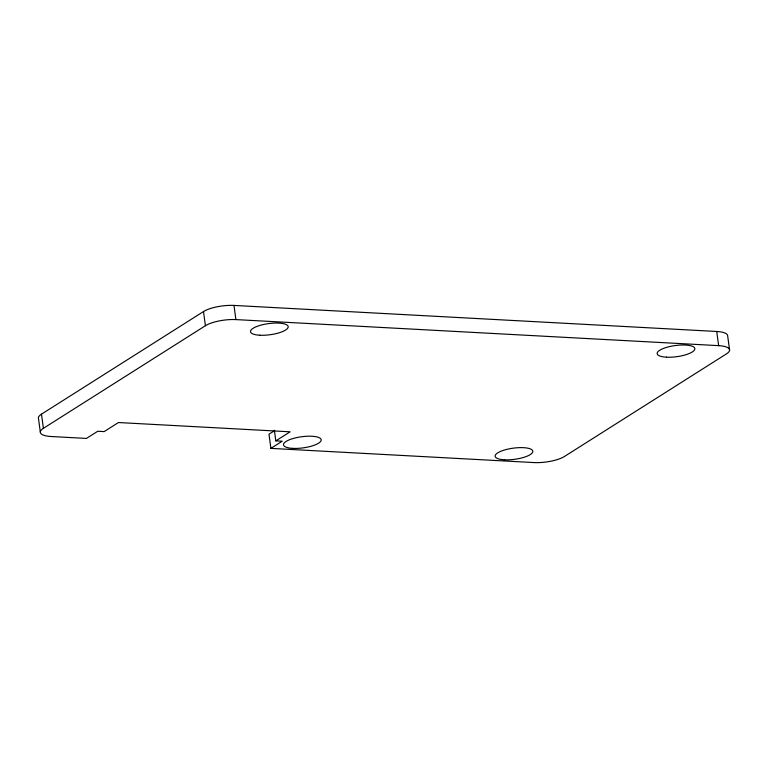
<?xml version="1.0" encoding="UTF-8"?>
<svg xmlns="http://www.w3.org/2000/svg" width="768" height="768" viewBox="0 0 768 768"><rect width="100%" height="100%" fill="white"/><g stroke="black" fill="none" stroke-linecap="round" stroke-linejoin="round"><path stroke-width="1.15" d="M40.32 432.048L38.4 417.878A22.445 6.634 -7.7 0 1 41.482 414.163L203.501 311.549A22.445 6.634 -7.7 0 1 233.981 305.424L716.726 331.478A22.445 6.634 -7.7 0 1 727.68 335.952L729.6 350.122M274.378 430.243L275.818 440.87L290.131 431.808L118.454 422.534L104.141 431.606L97.747 431.261L86.438 438.422L51.274 436.522A22.445 6.634 -7.7 0 1 43.402 428.323L205.411 325.718A22.445 6.634 -7.7 0 1 235.901 319.594L718.637 345.648A22.445 6.634 -7.7 0 1 726.518 353.837L564.499 456.451A22.445 6.634 -7.7 0 1 534.019 462.576L270.902 448.378L268.992 434.208L274.646 430.627M270.902 448.378L282.211 441.216L275.818 440.87M716.726 331.478L718.637 345.648M233.981 305.424L235.901 319.594M203.501 311.549L205.411 325.718M41.482 414.163L43.402 428.323M292.781 448.368A19.008 5.616 -7.7 0 0 321.197 440.035A19.008 5.616 -7.7 0 0 293.069 438.518A19.008 5.616 -7.7 0 0 292.781 448.368M259.786 335.222A19.008 5.616 -7.7 0 0 288.202 326.89A19.008 5.616 -7.7 0 0 260.074 325.373A19.008 5.616 -7.7 0 0 259.786 335.222M504.422 459.792A19.008 5.616 -7.7 0 0 532.838 451.459A19.008 5.616 -7.7 0 0 504.71 449.942A19.008 5.616 -7.7 0 0 504.422 459.792M666.432 357.178A19.008 5.616 -7.7 0 0 694.858 348.845A19.008 5.616 -7.7 0 0 666.73 347.328A19.008 5.616 -7.7 0 0 666.432 357.178"/></g></svg>
